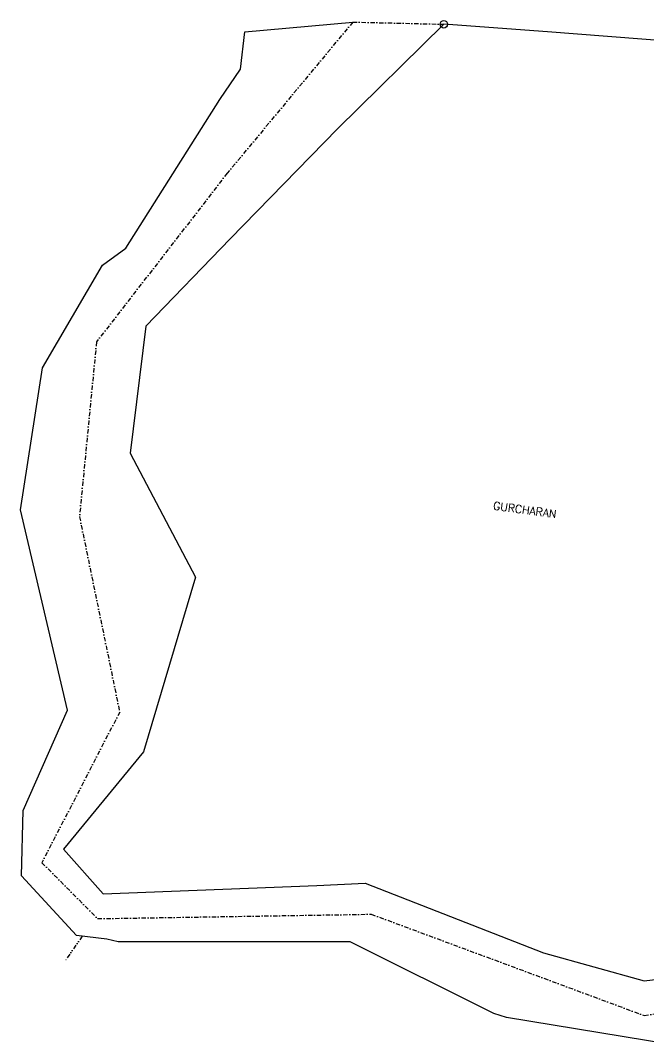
# Model space of a CAD drawing. Header units: metres. Extents: x 278019 to 279725, y 2060107 to 2061292.
# Drawn here: x 278019 to 278742, y 2060107 to 2061284 of the extents above; entities that cross this region are included whole.
import ezdxf

# ---------------------------------------------------------------- set-up
doc = ezdxf.new("R2010")
doc.units = ezdxf.units.M
doc.linetypes.add('DASHDOT', pattern=[1, 0.5, -0.25, 0, -0.25])
doc.linetypes.add('DIVIDE', pattern=[1.25, 0.5, -0.25, 0, -0.25, 0, -0.25])
for name, color, linetype in [('OFF', 1, 'Continuous'), ('POLY_WATER', 4, 'Continuous'), ('TEXT_MAPIN', 7, 'Continuous'), ('V_BOUND_LINE', 7, 'Continuous'), ('V_BOUND_STREAM_LINE', 7, 'DASHDOT'), ('V_DIVIDE_LINE', 7, 'DIVIDE')]:
    doc.layers.add(name, color=color, linetype=linetype)
doc.styles.get("Standard").update_dxf_attribs({"font": 'simplex.shx'})

msp = doc.modelspace()

# ---------------------------------------------------------------- linework, layer by layer
msp.add_circle((278506.1, 2061279.7), 4.35)
at = {"layer": 'OFF'}
msp.add_line((278277.1, 2061271.1), (278401.3, 2061282.2), dxfattribs=at)
at = {"layer": 'POLY_WATER'}
for p, q in [((278506.1, 2061279.7), (278383.8, 2061159.5)), ((278271.8, 2061228), (278277.1, 2061271.1)), ((278248.2, 2061193.1), (278271.8, 2061228)), ((278140, 2061021.9), (278248.2, 2061193.1)), ((278383.8, 2061159.5), (278260.2, 2061032.9)), ((278260.2, 2061032.9), (278163, 2060932.3)), ((278113.2, 2061002.4), (278140, 2061021.9)), ((278044, 2060884.4), (278113.2, 2061002.4)), ((278163, 2060932.3), (278145.1, 2060786.1)), ((278018.6, 2060721), (278044, 2060884.4)), ((278145.1, 2060786.1), (278220.1, 2060643.6)), ((278072.7, 2060490.3), (278018.6, 2060721)), ((278220.1, 2060643.6), (278160.2, 2060442.3)), ((278021.9, 2060375.1), (278072.7, 2060490.3)), ((278160.2, 2060442.3), (278068.3, 2060330.4)), ((278019.9, 2060299.8), (278021.9, 2060375.1)), ((278068.3, 2060330.4), (278113.7, 2060278.9)), ((278083.2, 2060231.2), (278019.9, 2060299.8)), ((278359.7, 2060288.6), (278415.4, 2060291.3)), ((278415.4, 2060291.3), (278621, 2060211.3)), ((278113.7, 2060278.9), (278359.7, 2060288.6)), ((278118, 2060226.8), (278083.2, 2060231.2)), ((278131.2, 2060224), (278118, 2060226.8)), ((278398.4, 2060223.7), (278131.2, 2060224)), ((278563.7, 2060141.5), (278398.4, 2060223.7)), ((278621, 2060211.3), (278736.7, 2060178.9)), ((278736.7, 2060178.9), (278913.4, 2060199.8)), ((278578.4, 2060136.8), (278563.7, 2060141.5)), ((278739.6, 2060110.4), (278578.4, 2060136.8)), ((278760.7, 2060106.8), (278739.6, 2060110.4))]:
    msp.add_line(p, q, dxfattribs=at)
at = {"layer": 'V_BOUND_LINE'}
for p, q in [((278625.3, 2061271), (278506.1, 2061279.7)), ((278874.8, 2061251.3), (278625.3, 2061271))]:
    msp.add_line(p, q, dxfattribs=at)
at = {"layer": 'V_BOUND_STREAM_LINE', "ltscale": 10}
for p, q in [((278401.3, 2061282.2), (278256.8, 2061108.3)), ((278401.3, 2061282.2), (278506.1, 2061279.7)), ((278256.8, 2061108.3), (278106.2, 2060914.2)), ((278106.2, 2060914.2), (278086.6, 2060713)), ((278086.6, 2060713), (278132.9, 2060488.2)), ((278132.9, 2060488.2), (278043.3, 2060314.9)), ((278043.3, 2060314.9), (278107.5, 2060250.5)), ((278107.5, 2060250.5), (278422.5, 2060255.6)), ((278422.5, 2060255.6), (278736.9, 2060139)), ((278736.9, 2060139), (278953.5, 2060171.5))]:
    msp.add_line(p, q, dxfattribs=at)
at = {"layer": 'V_DIVIDE_LINE', "ltscale": 10}
msp.add_line((278089.7, 2060230.4), (278070.3, 2060202.1), dxfattribs=at)

# ---------------------------------------------------------------- texts
at = {"layer": 'TEXT_MAPIN'}
msp.add_text('GURCHARAN', height=9.21, rotation=352.2372, dxfattribs=at).set_placement((278562.4, 2060721.3))

doc.saveas('drawing.dxf')
